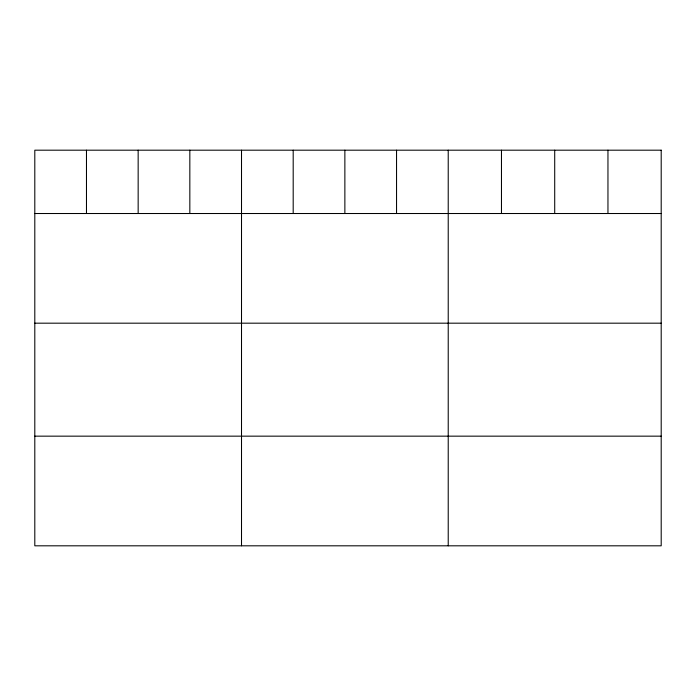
<?xml version="1.0" encoding="UTF-8"?>
<svg xmlns="http://www.w3.org/2000/svg" width="696" height="696" viewBox="0 0 696 696"><rect width="100%" height="100%" fill="white"/><g stroke="black" fill="none" stroke-linecap="round" stroke-linejoin="round"><path stroke-width="1.04" d="M34.8 213.515L661.2 213.515M34.8 323.179L661.2 323.179M34.8 436.157L661.2 436.157M607.956 150.188L607.956 213.515M554.712 150.188L554.712 213.515M501.468 150.188L501.468 213.515M448.224 150.188L448.224 545.812M396.546 150.188L396.546 213.515M344.868 150.188L344.868 213.515M293.19 150.188L293.19 213.515M241.512 150.188L241.512 545.812M189.834 150.188L189.834 213.515M138.156 150.188L138.156 213.515M86.478 150.188L86.478 213.515M661.2 150.188L34.8 150.188L34.8 545.812L661.2 545.812L661.2 150.188"/></g></svg>
